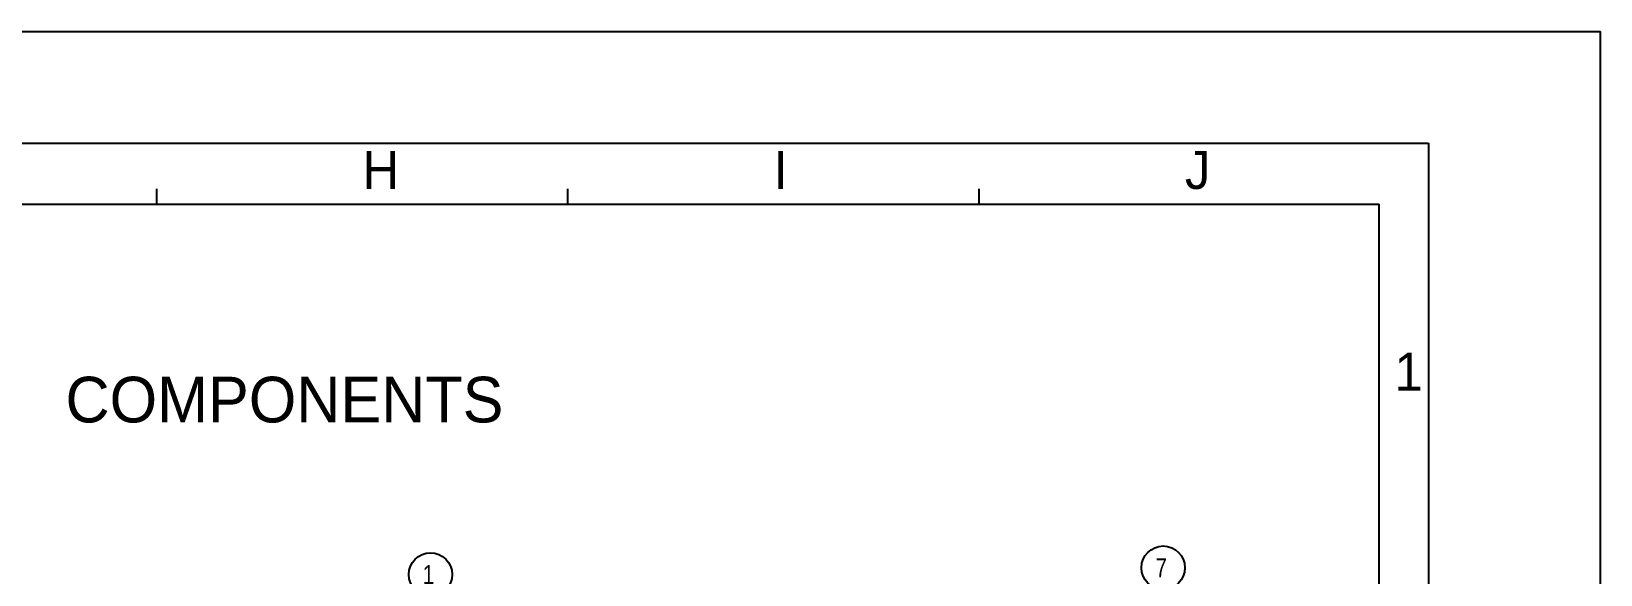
# Model space of a CAD drawing. Header units: millimetres. Extents: x 0 to 594, y 0 to 420.
# Drawn here: x 388 to 594, y 348.7 to 420 of the extents above; entities that cross this region are included whole.
import ezdxf

# ---------------------------------------------------------------- set-up
doc = ezdxf.new("R2010")
doc.units = ezdxf.units.MM
doc.header["$LTSCALE"] = 32.67
doc.layers.get('0').update_dxf_attribs({"linetype": 'CONTINUOUS'})
doc.styles.get("Standard").update_dxf_attribs({"font": 'txt', "width": 0.8})
doc.styles.add('TEXTSTYLE_2', font='txt')
doc.styles.add('TEXTSTYLE_9', font='ar_wgl_b.ttf')

# ---------------------------------------------------------------- blocks, each defined once
blk = doc.blocks.new('BALLOON_BL6', base_point=(440.37, 348.69))
at = {"color": 7, "linetype": 'CONTINUOUS'}
blk.add_circle((440.37, 348.69), 2.85, dxfattribs=at)
at = {"color": 7, "linetype": 'CONTINUOUS', "insert": (439.37, 349.94), "char_height": 2.5, "width": 2, "attachment_point": 1, "line_spacing_factor": 0.9}
blk.add_mtext('1', dxfattribs=at)
blk = doc.blocks.new('BALLOON_BL12', base_point=(536.57, 349.58))
at = {"color": 7, "linetype": 'CONTINUOUS'}
blk.add_circle((536.57, 349.58), 2.85, dxfattribs=at)
at = {"color": 7, "linetype": 'CONTINUOUS', "insert": (535.57, 350.83), "char_height": 2.5, "width": 2, "attachment_point": 1, "line_spacing_factor": 0.9}
blk.add_mtext('7', dxfattribs=at)

msp = doc.modelspace()

# ---------------------------------------------------------------- linework, layer by layer
at = {"color": 7, "linetype": 'CONTINUOUS'}
for p, q in [((0, 420), (594, 420)), ((594, 0), (594, 420)), ((20.422, 405.309), (571.422, 405.309)), ((571.422, 405.309), (571.422, 20.309)), ((404.422, 397.309), (404.422, 399.309)), ((458.422, 397.309), (458.422, 399.309)), ((512.422, 397.309), (512.422, 399.309)), ((26.422, 397.309), (564.922, 397.309)), ((564.922, 28.309), (564.922, 397.309))]:
    msp.add_line(p, q, dxfattribs=at)

# ---------------------------------------------------------------- block references
for name, p in [('BALLOON_BL12', (536.574, 349.583)), ('BALLOON_BL6', (440.368, 348.694))]:
    msp.add_blockref(name, p, dxfattribs=at)

# ---------------------------------------------------------------- texts
at = {"color": 7, "linetype": 'CONTINUOUS', "attachment_point": 1, "line_spacing_factor": 0.9}
for s, insert, char_height, width, style in [('H', (431.422, 404.309), 5, 5, 'TEXTSTYLE_2'), ('I', (485.422, 404.309), 5, 5, 'TEXTSTYLE_2'), ('J', (539.422, 404.309), 5, 5, 'TEXTSTYLE_2'), ('1', (566.922, 377.809), 5, 5, 'TEXTSTYLE_2'), ('COMPONENTS', (392.446, 374.655), 6, 59.95539, 'TEXTSTYLE_9')]:
    msp.add_mtext(s, dxfattribs=dict(at, insert=insert, char_height=char_height, width=width, style=style))

doc.saveas('drawing.dxf')
